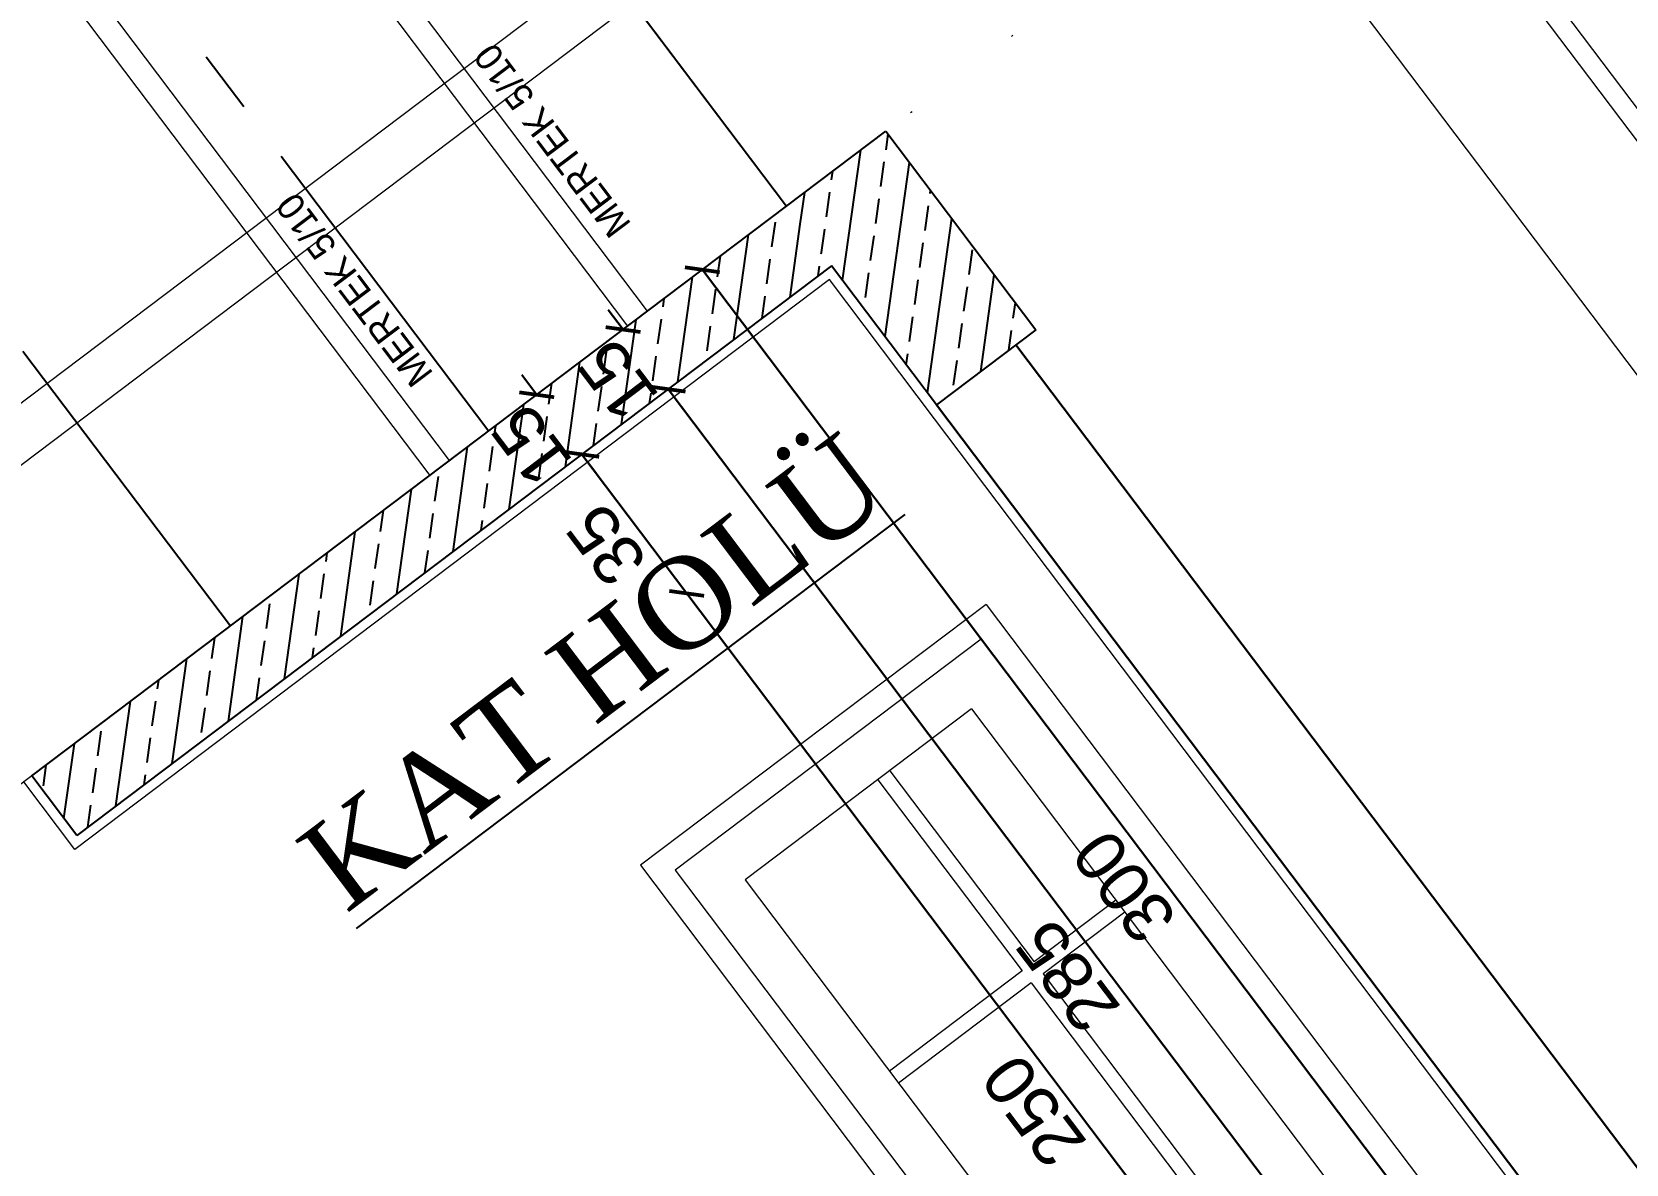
# Model space of a CAD drawing. Header units: millimetres. Extents: x 2232 to 85269, y -3593 to 5869.
# Drawn here: x 3757.2 to 3837.3, y -413.6 to -356.7 of the extents above; entities that cross this region are included whole.
import ezdxf

# ---------------------------------------------------------------- set-up
doc = ezdxf.new("R2010")
doc.units = ezdxf.units.MM
for name, pattern in [('CENTER2', [112.5, 75, -12.5, 12.5, -12.5]), ('DASHDOT2', [12.7, 6.35, -3.175, 0, -3.175]), ('DOTX2', [0.5, 0, -0.5])]:
    doc.linetypes.add(name, pattern=pattern)
for name, color, linetype in [("'YAZI", 7, 'Continuous'), ('DOĞRAMA', 33, 'Continuous'), ('Standart', 7, 'Continuous'), ('Yazi', 7, 'Continuous')]:
    doc.layers.add(name, color=color, linetype=linetype)
for name, color, linetype, lineweight in [('aks', 251, 'DASHDOT2', 35), ('duvar', 232, 'Continuous', 30), ('iz', 1, 'DOTX2', 20), ('Kiris', 7, 'Continuous', 30), ('Mertek', 137, 'Continuous', 5), ('sıva iç', 21, 'Continuous', 0), ('tefriş', 252, 'Continuous', 5), ('ölçü iç', 170, 'Continuous', 9), ('ÖLÇÜ İÇ', 7, 'Continuous', 9)]:
    doc.layers.add(name, color=color, linetype=linetype, lineweight=lineweight)
doc.styles.get("Standard").update_dxf_attribs({"font": 'arial.ttf'})
doc.styles.add('Times roman', font='times.ttf')
doc.dimstyles.new('zulay iç ölçü', dxfattribs={"dimtxt": 10, "dimasz": 5, "dimexe": 0.18, "dimexo": 0, "dimgap": 2, "dimtad": 3, "dimdec": 0, "dimzin": 0, "dimdsep": 46, "dimtxsty": 'Standard', "dimblk": 'ARCHTICK', "dimcen": 0.09, "dimse1": 1, "dimse2": 1, "dimadec": 0, "dimazin": 0, "dimtfac": 1, "dimtdec": 0, "dimtix": 1, "dimtofl": 0, "dimtmove": 0, "dimatfit": 3, "dimldrblk": 'ARCHTICK', "dimfxl": 1, "dimtolj": 1, "dimtzin": 0, "dimarcsym": 0})
pattern_1 = [(45, (0, 0), (-7.07107, 7.07107), []), (45, (7.071, 0), (-7.07107, 7.07107), [5, -2.5])]

# ---------------------------------------------------------------- blocks, each defined once
blk = doc.blocks.new('IDE991Entity4302')
at = {"layer": 'Standart', "linetype": 'Continuous', "lineweight": -3}
h = blk.add_hatch(dxfattribs=at)
h.set_pattern_fill('ANSI33', color=171, scale=40, style=0)
h.set_pattern_definition(pattern_1)
h.paths.add_polyline_path([(1340, 1300), (1315, 1300), (1315, 1350), (1340, 1350)])
blk = doc.blocks.new('IDE991Entity4303')
at = {"layer": 'Standart', "linetype": 'Continuous', "lineweight": -3}
h = blk.add_hatch(dxfattribs=at)
h.set_pattern_fill('ANSI33', color=171, scale=40, style=0)
h.set_pattern_definition(pattern_1)
h.paths.add_polyline_path([(1315, 1335), (1125, 1335), (1125, 1350), (1315, 1350)])
blk = doc.blocks.new('IDE991Entity5295')
at = {"layer": 'Standart', "color": 159, "linetype": 'Continuous', "lineweight": -3}
blk.add_lwpolyline([(1315, 1300), (1315, 1335)], dxfattribs=at)
blk = doc.blocks.new('IDE991Entity5296')
at = {"layer": 'Standart', "color": 159, "linetype": 'Continuous', "lineweight": -3}
blk.add_lwpolyline([(1340, 1300), (1315, 1300)], dxfattribs=at)
blk = doc.blocks.new('IDE991Entity5297')
at = {"layer": 'Standart', "color": 159, "linetype": 'Continuous', "lineweight": -3}
blk.add_lwpolyline([(1340, 1350), (1340, 1300)], dxfattribs=at)
blk = doc.blocks.new('IDE991Entity5298')
at = {"layer": 'Standart', "color": 159, "linetype": 'Continuous', "lineweight": -3}
blk.add_lwpolyline([(1315, 1350), (1340, 1350)], dxfattribs=at)
blk = doc.blocks.new('IDE991Entity5299')
at = {"layer": 'Standart', "color": 159, "linetype": 'Continuous', "lineweight": -3}
blk.add_lwpolyline([(1125, 1335), (1125, 1350)], dxfattribs=at)
blk = doc.blocks.new('IDE991Entity5300')
at = {"layer": 'Standart', "color": 159, "linetype": 'Continuous', "lineweight": -3}
blk.add_lwpolyline([(1315, 1335), (1125, 1335)], dxfattribs=at)
blk = doc.blocks.new('IDE991Entity5301')
at = {"layer": 'Standart', "color": 159, "linetype": 'Continuous', "lineweight": -3}
blk.add_lwpolyline([(1125, 1350), (1315, 1350)], dxfattribs=at)
blk = doc.blocks.new('TRRTYT')
at = {"layer": 'Standart'}
for name in ['IDE991Entity4303', 'IDE991Entity5299', 'IDE991Entity5301', 'IDE991Entity4302', 'IDE991Entity5298', 'IDE991Entity5297', 'IDE991Entity5300', 'IDE991Entity5295', 'IDE991Entity5296']:
    blk.add_blockref(name, (1034515.63, -397430.95), dxfattribs=at)
blk = doc.blocks.new('FGDGFDGDF')
at = {"layer": 'DOĞRAMA', "lineweight": 18}
for p, q in [((681226.93, -207243.09), (681226.93, -207453.09)), ((681226.93, -207243.09), (681313.93, -207243.09)), ((681313.93, -207243.09, -0.02), (681313.93, -207453.09)), ((681313.93, -207243.09, -0.02), (681313.93, -207453.09)), ((681231.93, -207248.09), (681231.93, -207453.09)), ((681231.93, -207248.09), (681308.93, -207248.09)), ((681308.93, -207248.09), (681308.93, -207453.09)), ((681241.93, -207258.09), (681241.93, -207443.09, 0.02)), ((681241.93, -207258.09), (681298.93, -207258.09)), ((681262.51, -207258.09), (681262.51, -207306.25)), ((681265.51, -207258.09), (681265.51, -207306.25)), ((681298.93, -207258.09), (681298.93, -207443.09, 0.88)), ((681241.93, -207306.25), (681262.51, -207306.25)), ((681241.93, -207309.25), (681262.51, -207309.25)), ((681262.51, -207309.25), (681262.51, -207379.44)), ((681262.51, -207309.25), (681262.51, -207379.44, 1.01)), ((681265.51, -207306.25), (681298.93, -207306.25)), ((681265.51, -207309.25), (681265.51, -207379.44)), ((681265.51, -207309.25), (681298.93, -207309.25)), ((681265.51, -207309.25), (681265.51, -207379.44, 1.01)), ((681303.4, -207341.22), (681304.9, -207341.22)), ((681302.4, -207342.22), (681302.4, -207345.48)), ((681305.9, -207342.22), (681305.9, -207357.66)), ((681292.57, -207346.28), (681292.57, -207346.68)), ((681293.37, -207345.48), (681304.15, -207345.48)), ((681293.37, -207347.48), (681304.15, -207347.48)), ((681302.4, -207347.48), (681302.4, -207357.66)), ((681304.95, -207346.28), (681304.95, -207346.68)), ((681298.93, -207349.59), (681298.93, -207363.09)), ((681303.88, -207353.91), (681303.83, -207354.26)), ((681304.49, -207353.91), (681304.57, -207354.26)), ((681303.4, -207358.66), (681304.9, -207358.66)), ((681308.93, -207373.09, -0.31), (681308.93, -207453.09)), ((681241.93, -207379.44, -0.84), (681262.51, -207379.44, -0.84)), ((681241.93, -207379.44, -0.84), (681262.51, -207379.44, -0.84)), ((681265.51, -207379.44, -0.84), (681298.93, -207379.44, -0.84)), ((681241.93, -207384.44, -0.84), (681262.66, -207384.44, -0.84)), ((681262.66, -207384.44, -0.84), (681262.66, -207443.09)), ((681265.66, -207384.44, -0.84), (681265.66, -207443.09)), ((681265.66, -207384.44, -0.84), (681298.93, -207384.44, -0.84)), ((681241.93, -207443.09), (681293.93, -207443.09)), ((681241.93, -207443.09), (681262.66, -207443.09)), ((681265.66, -207443.09), (681298.93, -207443.09)), ((681226.93, -207453.09), (681313.93, -207453.09)), ((681308.93, -207453.09), (681226.93, -207453.09)), ((681231.93, -207453.09), (681226.93, -207453.09)), ((681226.93, -207453.09), (681313.93, -207453.09))]:
    blk.add_line(p, q, dxfattribs=at)
blk.add_lwpolyline([(681303.83, -207354.26, 0.012607), (681303.84, -207354.46, 0.072446), (681303.82, -207354.72, 0.071795), (681303.86, -207354.97, 0.083158), (681303.96, -207355.18, 0.146367), (681304.02, -207355.32, 0.132534), (681304.19, -207355.37, 0.233641), (681304.27, -207355.32, 0.106696), (681304.43, -207355.18, 0.083158), (681304.53, -207354.97, 0.071795), (681304.57, -207354.72, 0.072534), (681304.57, -207354.46, 0.012612), (681304.57, -207354.26, 0.114829)], format="xyb", dxfattribs=at)
for centre, radius, start, end in [((681303.4, -207342.22), 1, 90, 180), ((681304.9, -207342.22), 1, 0, 90), ((681293.37, -207346.28), 0.8, 90, 180), ((681293.37, -207346.68), 0.8, 180, 270), ((681304.15, -207346.28), 0.8, 0, 90), ((681304.15, -207346.68), 0.8, 270, 0), ((681304.19, -207353.19), 0.455, 341.5986, 197.7893), ((681303.25, -207353.75), 0.654, 345.1054, 40.0093), ((681305.12, -207353.75), 0.654, 140.5175, 194.8946), ((681303.4, -207357.66), 1, 180, 270), ((681304.9, -207357.66), 1, 270, 0)]:
    blk.add_arc(centre, radius, start, end, dxfattribs=at)
blk = doc.blocks.new('_ArchTick')
at = {"color": 0, "linetype": 'ByBlock', "const_width": 0.15}
blk.add_lwpolyline([(-0.5, -0.5), (0.5, 0.5)], dxfattribs=at)
blk = doc.blocks.new('*D2435')
at = {"layer": 'Defpoints', "color": 0, "transparency": 16777216}
for p in [(661197.5, -126478.54), (661197.5, -126493.54), (661204.5, -126493.54)]:
    blk.add_point(p, dxfattribs=at)
at = {"layer": 'ÖLÇÜ İÇ', "color": 0, "lineweight": -2, "transparency": 16777216}
for p, q in [((661204.5, -126478.54), (661204.5, -126473.54)), ((661204.5, -126493.54), (661204.5, -126498.54))]:
    blk.add_line(p, q, dxfattribs=at)
at = {"layer": 'ÖLÇÜ İÇ', "color": 0, "lineweight": -2, "transparency": 16777216, "xscale": 5, "yscale": 5, "zscale": 5}
for p, rotation in [((661204.5, -126478.54), 270), ((661204.5, -126493.54), 90)]:
    blk.add_blockref('_ArchTick', p, dxfattribs=dict(at, rotation=rotation))
at = {"layer": 'ÖLÇÜ İÇ', "color": 0, "transparency": 16777216, "insert": (661197.5, -126486.04), "char_height": 10, "attachment_point": 5, "rotation": 90}
blk.add_mtext('\\A1;15', dxfattribs=at)
blk = doc.blocks.new('*D2436')
at = {"layer": 'Defpoints', "color": 0, "transparency": 16777216}
for p in [(661197.5, -126493.54), (661177.16, -126528.54), (661204.5, -126528.54)]:
    blk.add_point(p, dxfattribs=at)
at = {"layer": 'ÖLÇÜ İÇ', "color": 0, "lineweight": -2, "transparency": 16777216}
blk.add_line((661204.5, -126493.54), (661204.5, -126528.54), dxfattribs=at)
at = {"layer": 'ÖLÇÜ İÇ', "color": 0, "lineweight": -2, "transparency": 16777216, "xscale": 5, "yscale": 5, "zscale": 5}
for p, rotation in [((661204.5, -126493.54), 90), ((661204.5, -126528.54), 270)]:
    blk.add_blockref('_ArchTick', p, dxfattribs=dict(at, rotation=rotation))
at = {"layer": 'ÖLÇÜ İÇ', "color": 0, "transparency": 16777216, "insert": (661197.5, -126511.04), "char_height": 10, "attachment_point": 5, "rotation": 90}
blk.add_mtext('\\A1;35', dxfattribs=at)
blk = doc.blocks.new('*D2437')
at = {"layer": 'Defpoints', "color": 0, "transparency": 16777216}
for p in [(661177.16, -126528.54), (661187, -126778.54), (661204.5, -126778.54)]:
    blk.add_point(p, dxfattribs=at)
at = {"layer": 'ÖLÇÜ İÇ', "color": 0, "lineweight": -2, "transparency": 16777216}
blk.add_line((661204.5, -126528.54), (661204.5, -126778.54), dxfattribs=at)
at = {"layer": 'ÖLÇÜ İÇ', "color": 0, "lineweight": -2, "transparency": 16777216, "xscale": 5, "yscale": 5, "zscale": 5}
for p, rotation in [((661204.5, -126528.54), 90), ((661204.5, -126778.54), 270)]:
    blk.add_blockref('_ArchTick', p, dxfattribs=dict(at, rotation=rotation))
at = {"layer": 'ÖLÇÜ İÇ', "color": 0, "transparency": 16777216, "insert": (661197.5, -126653.54), "char_height": 10, "attachment_point": 5, "rotation": 90}
blk.add_mtext('\\A1;250', dxfattribs=at)
blk = doc.blocks.new('*D2438')
at = {"layer": 'Defpoints', "color": 0, "transparency": 16777216}
for p in [(661246.19, -126478.54), (661246.19, -126778.54), (661246.19, -126778.54)]:
    blk.add_point(p, dxfattribs=at)
at = {"layer": 'ÖLÇÜ İÇ', "color": 0, "lineweight": -2, "transparency": 16777216}
blk.add_line((661246.19, -126478.54), (661246.19, -126778.54), dxfattribs=at)
at = {"layer": 'ÖLÇÜ İÇ', "color": 0, "lineweight": -2, "transparency": 16777216, "xscale": 5, "yscale": 5, "zscale": 5}
for p, rotation in [((661246.19, -126478.54), 90), ((661246.19, -126778.54), 270)]:
    blk.add_blockref('_ArchTick', p, dxfattribs=dict(at, rotation=rotation))
at = {"layer": 'ÖLÇÜ İÇ', "color": 0, "transparency": 16777216, "insert": (661239.19, -126628.54), "char_height": 10, "attachment_point": 5, "rotation": 90}
blk.add_mtext('\\A1;300', dxfattribs=at)
blk = doc.blocks.new('*D2439')
at = {"layer": 'Defpoints', "color": 0, "transparency": 16777216}
for p in [(661220.99, -126478.54), (661178.88, -126493.54), (661226.24, -126493.54)]:
    blk.add_point(p, dxfattribs=at)
at = {"layer": 'ÖLÇÜ İÇ', "color": 0, "lineweight": -2, "transparency": 16777216}
for p, q in [((661226.24, -126478.54), (661226.24, -126473.54)), ((661226.24, -126493.54), (661226.24, -126498.54))]:
    blk.add_line(p, q, dxfattribs=at)
at = {"layer": 'ÖLÇÜ İÇ', "color": 0, "lineweight": -2, "transparency": 16777216, "xscale": 5, "yscale": 5, "zscale": 5}
for p, rotation in [((661226.24, -126478.54), 270), ((661226.24, -126493.54), 90)]:
    blk.add_blockref('_ArchTick', p, dxfattribs=dict(at, rotation=rotation))
at = {"layer": 'ÖLÇÜ İÇ', "color": 0, "transparency": 16777216, "insert": (661219.24, -126486.04), "char_height": 10, "attachment_point": 5, "rotation": 90}
blk.add_mtext('\\A1;15', dxfattribs=at)
blk = doc.blocks.new('*D2440')
at = {"layer": 'Defpoints', "color": 0, "transparency": 16777216}
for p in [(661178.88, -126493.54), (661226.24, -126778.54), (661226.24, -126778.54)]:
    blk.add_point(p, dxfattribs=at)
at = {"layer": 'ÖLÇÜ İÇ', "color": 0, "lineweight": -2, "transparency": 16777216}
blk.add_line((661226.24, -126493.54), (661226.24, -126778.54), dxfattribs=at)
at = {"layer": 'ÖLÇÜ İÇ', "color": 0, "lineweight": -2, "transparency": 16777216, "xscale": 5, "yscale": 5, "zscale": 5}
for p, rotation in [((661226.24, -126493.54), 90), ((661226.24, -126778.54), 270)]:
    blk.add_blockref('_ArchTick', p, dxfattribs=dict(at, rotation=rotation))
at = {"layer": 'ÖLÇÜ İÇ', "color": 0, "transparency": 16777216, "insert": (661219.24, -126636.04), "char_height": 10, "attachment_point": 5, "rotation": 90}
blk.add_mtext('\\A1;285', dxfattribs=at)
blk = doc.blocks.new('*D2445')
at = {"layer": 'Defpoints', "color": 0, "transparency": 16777216}
for p in [(661220.99, -126478.54), (661178.88, -126493.54), (661226.24, -126493.54)]:
    blk.add_point(p, dxfattribs=at)
at = {"layer": 'ÖLÇÜ İÇ', "color": 0, "lineweight": -2, "transparency": 16777216}
for p, q in [((661226.24, -126478.54), (661226.24, -126473.54)), ((661226.24, -126493.54), (661226.24, -126498.54))]:
    blk.add_line(p, q, dxfattribs=at)
at = {"layer": 'ÖLÇÜ İÇ', "color": 0, "lineweight": -2, "transparency": 16777216, "xscale": 5, "yscale": 5, "zscale": 5}
for p, rotation in [((661226.24, -126478.54), 270), ((661226.24, -126493.54), 90)]:
    blk.add_blockref('_ArchTick', p, dxfattribs=dict(at, rotation=rotation))
at = {"layer": 'ÖLÇÜ İÇ', "color": 0, "transparency": 16777216, "insert": (661219.24, -126486.04), "char_height": 10, "attachment_point": 5, "rotation": 90}
blk.add_mtext('\\A1;15', dxfattribs=at)
blk = doc.blocks.new('*D2446')
at = {"layer": 'Defpoints', "color": 0, "transparency": 16777216}
for p in [(661178.88, -126493.54), (661226.24, -126778.54), (661226.24, -126778.54)]:
    blk.add_point(p, dxfattribs=at)
at = {"layer": 'ÖLÇÜ İÇ', "color": 0, "lineweight": -2, "transparency": 16777216}
blk.add_line((661226.24, -126493.54), (661226.24, -126778.54), dxfattribs=at)
at = {"layer": 'ÖLÇÜ İÇ', "color": 0, "lineweight": -2, "transparency": 16777216, "xscale": 5, "yscale": 5, "zscale": 5}
for p, rotation in [((661226.24, -126493.54), 90), ((661226.24, -126778.54), 270)]:
    blk.add_blockref('_ArchTick', p, dxfattribs=dict(at, rotation=rotation))
at = {"layer": 'ÖLÇÜ İÇ', "color": 0, "transparency": 16777216, "insert": (661219.24, -126636.04), "char_height": 10, "attachment_point": 5, "rotation": 90}
blk.add_mtext('\\A1;285', dxfattribs=at)
blk = doc.blocks.new('*D2451')
at = {"layer": 'Defpoints', "color": 0, "transparency": 16777216}
for p in [(661220.99, -126478.54), (661178.88, -126493.54), (661226.24, -126493.54)]:
    blk.add_point(p, dxfattribs=at)
at = {"layer": 'ÖLÇÜ İÇ', "color": 0, "lineweight": -2, "transparency": 16777216}
for p, q in [((661226.24, -126478.54), (661226.24, -126473.54)), ((661226.24, -126493.54), (661226.24, -126498.54))]:
    blk.add_line(p, q, dxfattribs=at)
at = {"layer": 'ÖLÇÜ İÇ', "color": 0, "lineweight": -2, "transparency": 16777216, "xscale": 5, "yscale": 5, "zscale": 5}
for p, rotation in [((661226.24, -126478.54), 270), ((661226.24, -126493.54), 90)]:
    blk.add_blockref('_ArchTick', p, dxfattribs=dict(at, rotation=rotation))
at = {"layer": 'ÖLÇÜ İÇ', "color": 0, "transparency": 16777216, "insert": (661219.24, -126486.04), "char_height": 10, "attachment_point": 5, "rotation": 90}
blk.add_mtext('\\A1;15', dxfattribs=at)
blk = doc.blocks.new('*D2452')
at = {"layer": 'Defpoints', "color": 0, "transparency": 16777216}
for p in [(661178.88, -126493.54), (661226.24, -126778.54), (661226.24, -126778.54)]:
    blk.add_point(p, dxfattribs=at)
at = {"layer": 'ÖLÇÜ İÇ', "color": 0, "lineweight": -2, "transparency": 16777216}
blk.add_line((661226.24, -126493.54), (661226.24, -126778.54), dxfattribs=at)
at = {"layer": 'ÖLÇÜ İÇ', "color": 0, "lineweight": -2, "transparency": 16777216, "xscale": 5, "yscale": 5, "zscale": 5}
for p, rotation in [((661226.24, -126493.54), 90), ((661226.24, -126778.54), 270)]:
    blk.add_blockref('_ArchTick', p, dxfattribs=dict(at, rotation=rotation))
at = {"layer": 'ÖLÇÜ İÇ', "color": 0, "transparency": 16777216, "insert": (661219.24, -126636.04), "char_height": 10, "attachment_point": 5, "rotation": 90}
blk.add_mtext('\\A1;285', dxfattribs=at)
blk = doc.blocks.new('*D2454')
at = {"layer": 'Defpoints', "color": 0, "transparency": 16777216}
for p in [(661220.99, -126478.54), (661178.88, -126493.54), (661226.24, -126493.54)]:
    blk.add_point(p, dxfattribs=at)
at = {"layer": 'ÖLÇÜ İÇ', "color": 0, "lineweight": -2, "transparency": 16777216}
for p, q in [((661226.24, -126478.54), (661226.24, -126473.54)), ((661226.24, -126493.54), (661226.24, -126498.54))]:
    blk.add_line(p, q, dxfattribs=at)
at = {"layer": 'ÖLÇÜ İÇ', "color": 0, "lineweight": -2, "transparency": 16777216, "xscale": 5, "yscale": 5, "zscale": 5}
for p, rotation in [((661226.24, -126478.54), 270), ((661226.24, -126493.54), 90)]:
    blk.add_blockref('_ArchTick', p, dxfattribs=dict(at, rotation=rotation))
at = {"layer": 'ÖLÇÜ İÇ', "color": 0, "transparency": 16777216, "insert": (661219.24, -126486.04), "char_height": 10, "attachment_point": 5, "rotation": 90}
blk.add_mtext('\\A1;15', dxfattribs=at)
blk = doc.blocks.new('*D2455')
at = {"layer": 'Defpoints', "color": 0, "transparency": 16777216}
for p in [(661178.88, -126493.54), (661226.24, -126778.54), (661226.24, -126778.54)]:
    blk.add_point(p, dxfattribs=at)
at = {"layer": 'ÖLÇÜ İÇ', "color": 0, "lineweight": -2, "transparency": 16777216}
blk.add_line((661226.24, -126493.54), (661226.24, -126778.54), dxfattribs=at)
at = {"layer": 'ÖLÇÜ İÇ', "color": 0, "lineweight": -2, "transparency": 16777216, "xscale": 5, "yscale": 5, "zscale": 5}
for p, rotation in [((661226.24, -126493.54), 90), ((661226.24, -126778.54), 270)]:
    blk.add_blockref('_ArchTick', p, dxfattribs=dict(at, rotation=rotation))
at = {"layer": 'ÖLÇÜ İÇ', "color": 0, "transparency": 16777216, "insert": (661219.24, -126636.04), "char_height": 10, "attachment_point": 5, "rotation": 90}
blk.add_mtext('\\A1;285', dxfattribs=at)
blk = doc.blocks.new('*D2456')
at = {"layer": 'Defpoints', "color": 0, "transparency": 16777216}
for p in [(661220.99, -126478.54), (661178.88, -126493.54), (661226.24, -126493.54)]:
    blk.add_point(p, dxfattribs=at)
at = {"layer": 'ÖLÇÜ İÇ', "color": 0, "lineweight": -2, "transparency": 16777216}
for p, q in [((661226.24, -126478.54), (661226.24, -126473.54)), ((661226.24, -126493.54), (661226.24, -126498.54))]:
    blk.add_line(p, q, dxfattribs=at)
at = {"layer": 'ÖLÇÜ İÇ', "color": 0, "lineweight": -2, "transparency": 16777216, "xscale": 5, "yscale": 5, "zscale": 5}
for p, rotation in [((661226.24, -126478.54), 270), ((661226.24, -126493.54), 90)]:
    blk.add_blockref('_ArchTick', p, dxfattribs=dict(at, rotation=rotation))
at = {"layer": 'ÖLÇÜ İÇ', "color": 0, "transparency": 16777216, "insert": (661219.24, -126486.04), "char_height": 10, "attachment_point": 5, "rotation": 90}
blk.add_mtext('\\A1;15', dxfattribs=at)
blk = doc.blocks.new('*D2457')
at = {"layer": 'Defpoints', "color": 0, "transparency": 16777216}
for p in [(661178.88, -126493.54), (661226.24, -126778.54), (661226.24, -126778.54)]:
    blk.add_point(p, dxfattribs=at)
at = {"layer": 'ÖLÇÜ İÇ', "color": 0, "lineweight": -2, "transparency": 16777216}
blk.add_line((661226.24, -126493.54), (661226.24, -126778.54), dxfattribs=at)
at = {"layer": 'ÖLÇÜ İÇ', "color": 0, "lineweight": -2, "transparency": 16777216, "xscale": 5, "yscale": 5, "zscale": 5}
for p, rotation in [((661226.24, -126493.54), 90), ((661226.24, -126778.54), 270)]:
    blk.add_blockref('_ArchTick', p, dxfattribs=dict(at, rotation=rotation))
at = {"layer": 'ÖLÇÜ İÇ', "color": 0, "transparency": 16777216, "insert": (661219.24, -126636.04), "char_height": 10, "attachment_point": 5, "rotation": 90}
blk.add_mtext('\\A1;285', dxfattribs=at)
blk = doc.blocks.new('*D2458')
at = {"layer": 'Defpoints', "color": 0, "transparency": 16777216}
for p in [(661220.99, -126478.54), (661178.88, -126493.54), (661226.24, -126493.54)]:
    blk.add_point(p, dxfattribs=at)
at = {"layer": 'ÖLÇÜ İÇ', "color": 0, "lineweight": -2, "transparency": 16777216}
for p, q in [((661226.24, -126478.54), (661226.24, -126473.54)), ((661226.24, -126493.54), (661226.24, -126498.54))]:
    blk.add_line(p, q, dxfattribs=at)
at = {"layer": 'ÖLÇÜ İÇ', "color": 0, "lineweight": -2, "transparency": 16777216, "xscale": 5, "yscale": 5, "zscale": 5}
for p, rotation in [((661226.24, -126478.54), 270), ((661226.24, -126493.54), 90)]:
    blk.add_blockref('_ArchTick', p, dxfattribs=dict(at, rotation=rotation))
at = {"layer": 'ÖLÇÜ İÇ', "color": 0, "transparency": 16777216, "insert": (661219.24, -126486.04), "char_height": 10, "attachment_point": 5, "rotation": 90}
blk.add_mtext('\\A1;15', dxfattribs=at)
blk = doc.blocks.new('*D2459')
at = {"layer": 'Defpoints', "color": 0, "transparency": 16777216}
for p in [(661178.88, -126493.54), (661226.24, -126778.54), (661226.24, -126778.54)]:
    blk.add_point(p, dxfattribs=at)
at = {"layer": 'ÖLÇÜ İÇ', "color": 0, "lineweight": -2, "transparency": 16777216}
blk.add_line((661226.24, -126493.54), (661226.24, -126778.54), dxfattribs=at)
at = {"layer": 'ÖLÇÜ İÇ', "color": 0, "lineweight": -2, "transparency": 16777216, "xscale": 5, "yscale": 5, "zscale": 5}
for p, rotation in [((661226.24, -126493.54), 90), ((661226.24, -126778.54), 270)]:
    blk.add_blockref('_ArchTick', p, dxfattribs=dict(at, rotation=rotation))
at = {"layer": 'ÖLÇÜ İÇ', "color": 0, "transparency": 16777216, "insert": (661219.24, -126636.04), "char_height": 10, "attachment_point": 5, "rotation": 90}
blk.add_mtext('\\A1;285', dxfattribs=at)
blk = doc.blocks.new('*D2568')
at = {"layer": 'Defpoints', "color": 0, "transparency": 16777216}
for p in [(1294830.02, -408949.54), (1294839.01, -410869.54), (1294839.01, -410869.54)]:
    blk.add_point(p, dxfattribs=at)
at = {"layer": 'sıva iç', "color": 0, "lineweight": -2, "transparency": 16777216}
blk.add_line((1294839.01, -408949.54), (1294839.01, -410869.54), dxfattribs=at)
at = {"layer": 'sıva iç', "color": 0, "lineweight": -2, "transparency": 16777216, "xscale": 5, "yscale": 5, "zscale": 5}
for p, rotation in [((1294839.01, -408949.54), 90), ((1294839.01, -410869.54), 270)]:
    blk.add_blockref('_ArchTick', p, dxfattribs=dict(at, rotation=rotation))
at = {"layer": 'sıva iç', "color": 0, "transparency": 16777216, "insert": (1294832.01, -409909.54), "char_height": 10, "attachment_point": 5, "rotation": 90}
blk.add_mtext('\\A1;1920', dxfattribs=at)
blk = doc.blocks.new('*D2569')
at = {"layer": 'Defpoints', "color": 0, "transparency": 16777216}
for p in [(1294811.46, -409089.54), (1294810.69, -410689.54), (1294810.69, -410689.54)]:
    blk.add_point(p, dxfattribs=at)
at = {"layer": 'sıva iç', "color": 0, "lineweight": -2, "transparency": 16777216}
blk.add_line((1294810.69, -409089.54), (1294810.69, -410689.54), dxfattribs=at)
at = {"layer": 'sıva iç', "color": 0, "lineweight": -2, "transparency": 16777216, "xscale": 5, "yscale": 5, "zscale": 5}
for p, rotation in [((1294810.69, -409089.54), 90), ((1294810.69, -410689.54), 270)]:
    blk.add_blockref('_ArchTick', p, dxfattribs=dict(at, rotation=rotation))
at = {"layer": 'sıva iç', "color": 0, "transparency": 16777216, "insert": (1294803.69, -409889.54), "char_height": 10, "attachment_point": 5, "rotation": 90}
blk.add_mtext('\\A1;1600', dxfattribs=at)
blk = doc.blocks.new('DFGFDGHN')
at = {"layer": 'ÖLÇÜ İÇ'}
for base, p1, p2, picture, middle in [((661226.24, -126493.54), (661220.99, -126478.54), (661178.88, -126493.54), '*D2439', (661219.24, -126486.04)), ((661226.24, -126493.54), (661220.99, -126478.54), (661178.88, -126493.54), '*D2445', (661219.24, -126486.04)), ((661226.24, -126493.54), (661220.99, -126478.54), (661178.88, -126493.54), '*D2451', (661219.24, -126486.04)), ((661226.24, -126493.54), (661220.99, -126478.54), (661178.88, -126493.54), '*D2454', (661219.24, -126486.04)), ((661226.24, -126493.54), (661220.99, -126478.54), (661178.88, -126493.54), '*D2456', (661219.24, -126486.04)), ((661226.24, -126493.54), (661220.99, -126478.54), (661178.88, -126493.54), '*D2458', (661219.24, -126486.04)), ((661204.5, -126493.54), (661197.5, -126478.54), (661197.5, -126493.54), '*D2435', (661197.5, -126486.04)), ((661246.19, -126778.54), (661246.19, -126478.54), (661246.19, -126778.54), '*D2438', (661239.19, -126628.54)), ((661204.5, -126528.54), (661197.5, -126493.54), (661177.16, -126528.54), '*D2436', (661197.5, -126511.04)), ((661204.5, -126778.54), (661177.16, -126528.54), (661187, -126778.54), '*D2437', (661197.5, -126653.54))]:
    dim = blk.add_linear_dim(base=base, p1=p1, p2=p2, angle=90, dimstyle='zulay iç ölçü', dxfattribs=at)
    dim.commit()
    dim.dimension.update_dxf_attribs({"geometry": picture, "text_midpoint": middle})
for picture in ['*D2440', '*D2446', '*D2452', '*D2455', '*D2457', '*D2459']:
    dim = blk.add_linear_dim(base=(661226.24, -126778.54), p1=(661178.88, -126493.54), p2=(661226.24, -126778.54), angle=90, dimstyle='zulay iç ölçü', override={"dimtmove": 1}, dxfattribs=at)
    dim.commit()
    dim.dimension.update_dxf_attribs({"geometry": picture, "text_midpoint": (661219.24, -126636.04)})
blk = doc.blocks.new('GHGFHGF')
at = {"layer": 'aks', "color": 251, "linetype": 'CENTER2', "lineweight": -3}
for points in [[(1294554.78, -408570.35), (1294554.78, -409089.54)], [(1294619.78, -408570.35), (1294619.78, -409089.54)], [(1294694.78, -408570.35), (1294694.78, -409089.54)]]:
    blk.add_lwpolyline(points, dxfattribs=at)
at = {"layer": 'duvar'}
for points in [[(1294694.78, -409139.54), (1294694.78, -409389.54)], [(1294714.78, -409139.54), (1294714.78, -409389.54)]]:
    blk.add_lwpolyline(points, dxfattribs=at)
at = {"layer": 'iz', "ltscale": 50}
blk.add_line((1293379.78, -409089.54), (1295709.78, -409089.54), dxfattribs=at)
at = {"layer": 'Mertek', "elevation": 1794.87}
for points in [[(1294604.93, -408787.82), (1294604.93, -409089.54)], [(1294609.93, -409089.54), (1294609.93, -408789.46)], [(1294654.76, -408804.16), (1294654.76, -409089.54)], [(1294659.76, -409089.54), (1294659.76, -408805.8)]]:
    blk.add_lwpolyline(points, dxfattribs=at)
at = {"layer": 'sıva iç'}
for points in [[(1294694.78, -408949.54), (1294694.78, -409089.54)], [(1294394.78, -409196.88), (1294469.78, -409249.83), (1294504.78, -409274.54), (1294504.78, -409284.54), (1294504.55, -409316.19), (1294503.84, -409316.19), (1294503.84, -409335.09), (1294504.55, -409335.09), (1294504.55, -409372.88), (1294504.78, -409372.88), (1294506.78, -409372.88), (1294506.78, -409389.54), (1294619.78, -409389.54), (1294694.78, -409389.54), (1294694.78, -409139.54), (1294694.78, -409139.54), (1294694.78, -409104.54), (1294504.78, -409104.54), (1294504.78, -409089.54), (1294164.78, -409089.54)], [(1294395.93, -409195.25), (1294470.93, -409248.2), (1294506.78, -409273.51), (1294506.78, -409284.55), (1294506.53, -409318.19), (1294505.84, -409318.19), (1294505.84, -409333.09), (1294506.55, -409333.09), (1294506.55, -409370.88), (1294508.78, -409370.88), (1294508.78, -409387.54), (1294619.78, -409387.54), (1294692.78, -409387.54), (1294692.78, -409141.54), (1294692.78, -409141.54), (1294692.78, -409106.54), (1294502.78, -409106.54), (1294502.78, -409089.54)]]:
    blk.add_lwpolyline(points, dxfattribs=at)
at = {"layer": 'sıva iç', "elevation": 1163.75}
for points in [[(1293703, -409028.35), (1294694.78, -409028.35)], [(1293703, -409038.35), (1294694.78, -409038.35)]]:
    blk.add_lwpolyline(points, dxfattribs=at)
at = {"layer": 'tefriş'}
blk.add_line((1294842.97, -409047.48), (1294842.97, -410442.68), dxfattribs=at)
at = {"layer": 'Kiris', "xscale": -1}
blk.add_blockref('FGDGFDGDF', (1975905.48, -201934.46), dxfattribs=at)
at = {"layer": 'sıva iç'}
blk.add_blockref('TRRTYT', (258864.14, -13008.59), dxfattribs=at)
at = {"layer": 'ölçü iç', "lineweight": 30}
blk.add_blockref('DFGFDGHN', (633427.38, -282611), dxfattribs=at)
at = {"layer": "'YAZI", "char_height": 4.8, "attachment_point": 7, "rotation": 90}
for insert in [(1294618.07, -409084.69, 2110.22), (1294667.89, -409084.69, 2110.22)]:
    blk.add_mtext_dynamic_manual_height_columns('\\A1;\\pxqc;{\\fBahnschrift SemiLight|b0|i0|c162|p34;\\H1.125x;MERTEK 5/10}', width=68.0577, gutter_width=25, heights=[0], dxfattribs=dict(at, insert=insert))
at = {"layer": 'Yazi', "style": 'Times roman'}
blk.add_text('%%UKAT HOLÜ', height=17.9915, dxfattribs=at).set_placement((1294538.37, -409149.75))
at = {"layer": 'sıva iç'}
for base, p1, p2, picture, middle in [((1294839.01, -410869.54), (1294830.02, -408949.54), (1294839.01, -410869.54), '*D2568', (1294832.01, -409909.54)), ((1294810.69, -410689.54), (1294811.46, -409089.54), (1294810.69, -410689.54), '*D2569', (1294803.69, -409889.54))]:
    dim = blk.add_linear_dim(base=base, p1=p1, p2=p2, angle=90, dimstyle='zulay iç ölçü', override={"dimtmove": 1}, dxfattribs=at)
    dim.commit()
    dim.dimension.update_dxf_attribs({"geometry": picture, "text_midpoint": middle})
blk = doc.blocks.new('RRRR')
at = {"layer": 'sıva iç', "rotation": 37.05267661197627}
blk.add_blockref('GHGFHGF', (-156760.25, -889310.84), dxfattribs=at)

msp = doc.modelspace()

# ---------------------------------------------------------------- block references
at = {"layer": 'ÖLÇÜ İÇ', "xscale": 0.25, "yscale": 0.25, "zscale": 0.25}
msp.add_blockref('RRRR', (-276957.058, 108554.699), dxfattribs=at)

doc.saveas('drawing.dxf')
